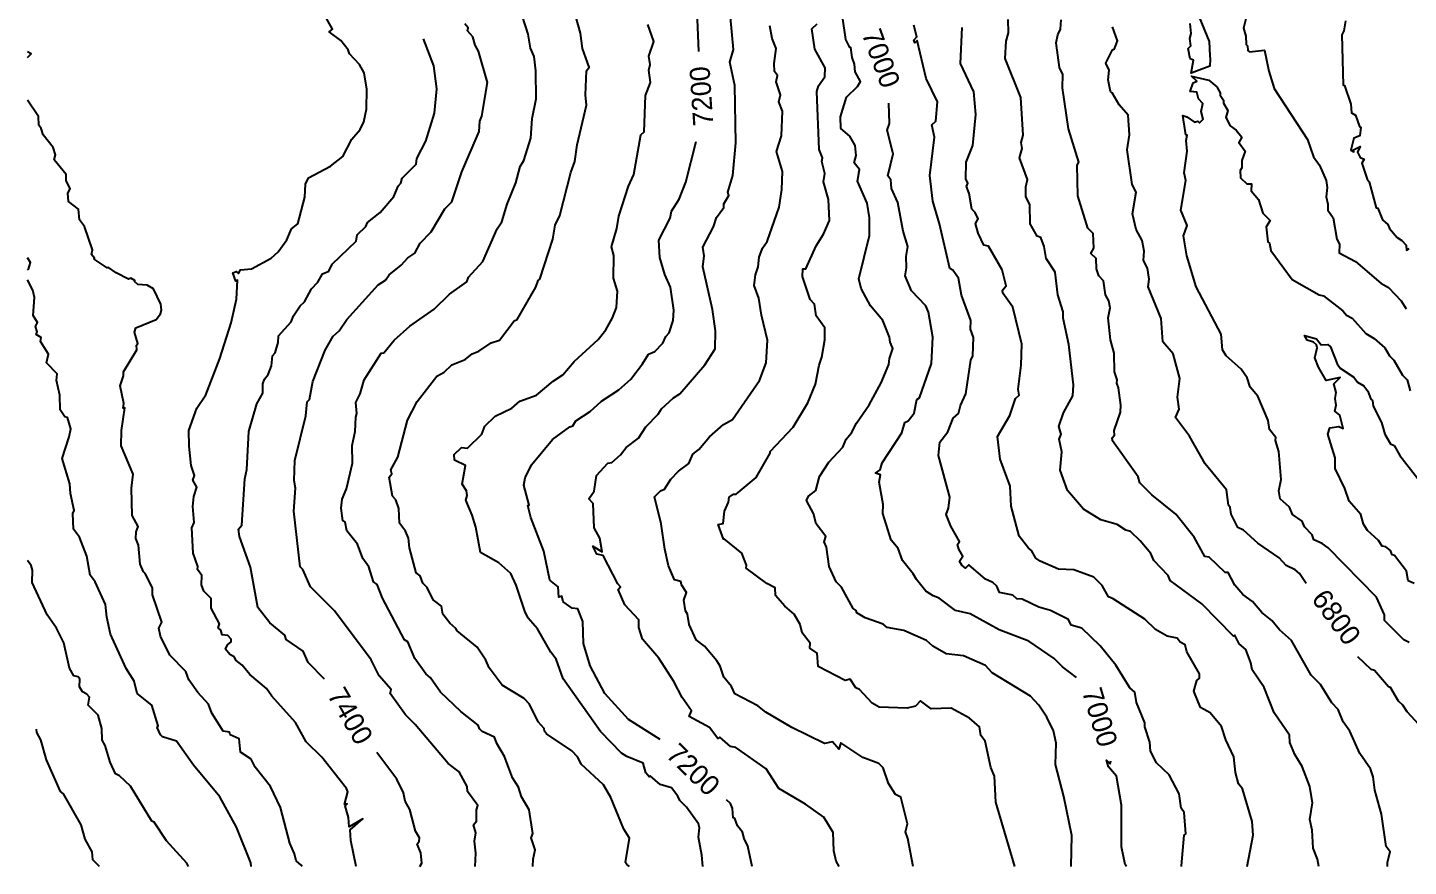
# Model space of a CAD drawing. Extents: x 9339 to 13216, y 3769 to 6935.
# Drawn here: x 9340 to 9863, y 3771 to 4089 of the extents above; entities that cross this region are included whole.
import ezdxf
from ezdxf.enums import TextEntityAlignment as Align

# ---------------------------------------------------------------- set-up
doc = ezdxf.new("R2010")
doc.units = 0
doc.header["$MEASUREMENT"] = 0
for name, color, linetype in [('DTM_SURFACE_CON', 9, 'Continuous'), ('DTM_SURFACE_ICON', 251, 'Continuous'), ('DTM_TEXT_ICON', 251, 'Continuous')]:
    doc.layers.add(name, color=color, linetype=linetype)
doc.styles.add('TMODELF', font='tmodelf')

msp = doc.modelspace()

# ---------------------------------------------------------------- linework, layer by layer
at = {"layer": 'DTM_SURFACE_CON', "linetype": 'Continuous', "flags": 128}
for points, elevation in [([(9464.68, 3770.51), (9462.63, 3780.29), (9462.34, 3784.31), (9467.13, 3788.5), (9462.02, 3785.53), (9461.8, 3789), (9460.51, 3793.46), (9461.24, 3794.2), (9460.23, 3794.01), (9461.45, 3798.72), (9460.95, 3800.08), (9451.64, 3811.9), (9445.67, 3817.78), (9441.62, 3825.1), (9432.63, 3835.07), (9430.61, 3837.94), (9424.36, 3843.26), (9421.39, 3846.79), (9419.16, 3848.53), (9418.46, 3849.96), (9416.81, 3850.84), (9415.07, 3852.81), (9415.94, 3854.57), (9417.28, 3855.6), (9417.27, 3856.66), (9416.03, 3858.09), (9413.86, 3858.36), (9413.34, 3860.05), (9412.35, 3861), (9412.89, 3862.43), (9409.66, 3868.43), (9409.72, 3872.06), (9406.92, 3874.9), (9406.02, 3877.21), (9406.09, 3880.83), (9404.55, 3883.07), (9404.62, 3884.22), (9402.84, 3889.22), (9402.31, 3898.92), (9403.27, 3900.89), (9402.8, 3906.97), (9403.16, 3910.75), (9404.2, 3914.24), (9402.72, 3916.99), (9403.34, 3918.66), (9402.15, 3922.47), (9401.35, 3929.79), (9401.28, 3935.75), (9404.26, 3944.24), (9407.62, 3949.36), (9412.92, 3963.11), (9417.23, 3976.63), (9419.29, 3985.54), (9419.61, 3992.82), (9419.02, 3992.44), (9417.87, 3995.55), (9419.19, 3996.06), (9420, 3995.3), (9420.85, 3996.71), (9425.03, 3997.12), (9432.42, 4001.17), (9435.09, 4003.51), (9438.39, 4008.09), (9440.16, 4012.2), (9442.55, 4014.17), (9445.2, 4024.23), (9445.48, 4029.2), (9446.56, 4031.57), (9454.93, 4036.01), (9459.6, 4039.6), (9462.97, 4046.27), (9466.15, 4049.94), (9467.54, 4052.79), (9468.54, 4057.55), (9468.73, 4065.25), (9467.73, 4071.34), (9465.86, 4074.49), (9462.14, 4078.62), (9461.58, 4080.09), (9458.78, 4083.58), (9454.39, 4086.96), (9455.71, 4087.97), (9452.75, 4093.14)], 2267.71), ([(9531.6, 3770.51), (9531.67, 3773.23), (9532.45, 3776.79), (9530.92, 3781.38), (9531.58, 3782.98), (9530.23, 3791.94), (9527.33, 3796.86), (9526.11, 3800.55), (9523.92, 3804.09), (9520.89, 3812.13), (9517.91, 3817.05), (9517.11, 3819.56), (9512.42, 3821.68), (9511.33, 3822.72), (9510.88, 3824.01), (9504.28, 3829.24), (9496.56, 3836.56), (9492.82, 3841.97), (9491, 3843.48), (9486.88, 3849.36), (9484.26, 3855.63), (9482.92, 3856.37), (9474.66, 3872.24), (9472.66, 3877.34), (9471.21, 3878.4), (9469.44, 3884.05), (9467.19, 3887.27), (9465.16, 3892.72), (9461.16, 3897.75), (9460.48, 3900.98), (9459.54, 3901.53), (9458.9, 3906.36), (9459.37, 3909.7), (9460.93, 3913.69), (9463.22, 3923.44), (9463.19, 3930.13), (9464.26, 3935.35), (9464.47, 3940.82), (9464.92, 3942.16), (9464.58, 3946.4), (9466.14, 3949.65), (9467.66, 3954.96), (9474.14, 3965.14), (9475.15, 3965.21), (9479.11, 3970), (9485.01, 3975.36), (9494.25, 3981.81), (9500.06, 3987.52), (9506.54, 3992.11), (9507.22, 3993.97), (9512.6, 3999.87), (9518.06, 4012.28), (9519.82, 4014.91), (9521.82, 4021.54), (9525.11, 4029.64), (9526.81, 4035.81), (9528.18, 4038.18), (9530.88, 4046.61), (9531.41, 4054.05), (9532.83, 4061.52), (9532.8, 4072.08), (9532.1, 4077.57), (9530.66, 4080.69), (9529.88, 4086.03), (9526.49, 4096.3)], 2231.14), ([(9568.29, 3770.51), (9567.2, 3771.24), (9566.74, 3772.02), (9568.26, 3781.27), (9566.1, 3784.59), (9561.17, 3796.66), (9558.45, 3801.49), (9549.87, 3809.31), (9548.72, 3811.89), (9546.38, 3814.37), (9536.74, 3820.81), (9535.99, 3821.74), (9535.93, 3822.83), (9533.62, 3825.31), (9530.33, 3831.96), (9528.34, 3834.21), (9520.01, 3839.18), (9515.07, 3845.79), (9513.76, 3848.68), (9510.51, 3853.59), (9502.92, 3859.82), (9502.48, 3860.71), (9500.11, 3862.7), (9497.48, 3866.11), (9497.03, 3869.21), (9493.85, 3871.53), (9491.53, 3876.22), (9489.86, 3877.92), (9488.89, 3880.61), (9487.36, 3881.87), (9484.8, 3891.3), (9484.42, 3894.9), (9483.38, 3897.56), (9481.1, 3900.65), (9480.77, 3906.26), (9479.69, 3909.51), (9478.43, 3910.84), (9477.13, 3918.08), (9478.17, 3919.35), (9477.81, 3920.85), (9480.44, 3925.69), (9484.15, 3939.69), (9487.77, 3946.82), (9495.2, 3956.33), (9497.95, 3957.88), (9500.87, 3960.62), (9506, 3962.65), (9508.65, 3964.84), (9511.18, 3965.91), (9515.77, 3969.01), (9518.97, 3970.06), (9524.55, 3977.33), (9525.72, 3977.88), (9532.72, 3990.07), (9533.57, 3992.69), (9534.31, 3993.12), (9539.18, 4008.36), (9540.05, 4013.62), (9541.8, 4017.24), (9546.03, 4033.64), (9547.5, 4037.81), (9548.36, 4044.12), (9551.91, 4059.16), (9551.53, 4063.04), (9552, 4072.2), (9552.93, 4073.53), (9550.4, 4080.63), (9549.67, 4086.38), (9547.96, 4092.8)], 2218.94), ([(9647.68, 3770.51), (9646.6, 3772.47), (9645.65, 3776.4), (9645.41, 3783.32), (9641.87, 3789.11), (9634.95, 3794.12), (9624.81, 3800.08), (9619.99, 3807.47), (9608.57, 3815.56), (9606.47, 3816.02), (9602.5, 3819.45), (9601.78, 3818.95), (9598.61, 3823.16), (9590.9, 3827.4), (9591.72, 3829.55), (9588.18, 3834.52), (9585, 3840.57), (9579.36, 3849.48), (9573.18, 3856.69), (9571.76, 3861.09), (9571.75, 3863.99), (9566.53, 3869.72), (9563.97, 3875.53), (9564.8, 3876.55), (9563.76, 3877.69), (9558.24, 3888.42), (9555.92, 3888.92), (9554.34, 3891.97), (9557.89, 3889.82), (9557.06, 3894.98), (9554.88, 3898.93), (9554.45, 3908.09), (9552.89, 3909.85), (9554.8, 3912.72), (9555.79, 3918.68), (9559.99, 3923.42), (9561.6, 3923.66), (9564.89, 3926.51), (9566.92, 3929.32), (9571.61, 3932.83), (9574.42, 3937.13), (9579.13, 3942.02), (9580.35, 3943.98), (9584.98, 3948.21), (9587.29, 3949.68), (9596.76, 3960.72), (9600.68, 3966.72), (9600.79, 3973.57), (9599.74, 3981.67), (9596.03, 3997.78), (9596.6, 4001.99), (9596.1, 4005.33), (9600.07, 4013.03), (9601.22, 4016.51), (9603.96, 4020.37), (9603.99, 4021.68), (9605.92, 4024.86), (9605.46, 4026.13), (9607.36, 4032.47), (9608.57, 4044.84), (9608.13, 4066.64), (9606.3, 4075.48), (9607.61, 4080.24), (9606.49, 4092.48)], 2182.37), ([(9735.69, 3770.51), (9735.92, 3782.21), (9732.89, 3797.02), (9729.75, 3809.14), (9730, 3817.27), (9728.99, 3821.93), (9726.46, 3827.09), (9723.44, 3831.65), (9720.28, 3835.1), (9705.65, 3843.95), (9703.14, 3846.67), (9694.86, 3850.32), (9688.24, 3851.07), (9683.19, 3853.98), (9680.76, 3856.11), (9672.23, 3859.9), (9665.89, 3861.08), (9664.43, 3862.34), (9657.61, 3864.76), (9654.39, 3866.66), (9654.11, 3867.56), (9652.99, 3868.26), (9648.63, 3876.35), (9646.58, 3878.34), (9643.97, 3884.15), (9642.85, 3891.58), (9642.07, 3893.62), (9642.62, 3895.57), (9639.01, 3900.41), (9638.01, 3904.27), (9635.38, 3909.28), (9636.11, 3910.85), (9638.87, 3912.99), (9640.29, 3918.34), (9643.78, 3923.76), (9649.15, 3929.45), (9650.31, 3932.5), (9652.42, 3934.93), (9654.27, 3938.61), (9659.04, 3945.45), (9663.61, 3953.9), (9666.56, 3960.85), (9666.79, 3963.08), (9668.09, 3966.88), (9667.01, 3969.22), (9666.8, 3971.2), (9664.26, 3977.46), (9659.62, 3983.1), (9656.1, 3989.63), (9655.16, 3993.22), (9659.16, 4009.73), (9659.18, 4016.45), (9658.27, 4022.01), (9654.63, 4030.26), (9655.4, 4034.74), (9653.43, 4037.29), (9654.11, 4040.07), (9653.74, 4043.77), (9651.74, 4047.35), (9648.32, 4050.34), (9648.21, 4054.65), (9650.53, 4062.1), (9654.65, 4066.26), (9655.74, 4068.13), (9653.77, 4071.82), (9653.51, 4074.73), (9652.6, 4077.21), (9652.14, 4081.02), (9651.74, 4081.05), (9650.23, 4084.04), (9648.98, 4092.72)], 2145.79), ([(9784.15, 4092.51), (9787.99, 4083.29), (9788.23, 4077.79), (9788.33, 4076.66), (9788.22, 4073.93), (9781.14, 4071.22), (9782.03, 4076.14), (9780.75, 4076.74), (9779.98, 4080.6), (9781, 4081.65), (9780.65, 4084.34), (9781.06, 4086.33), (9780.7, 4090.04)], 2060.45), ([(9509.72, 3770.51), (9510.01, 3775.56), (9509.52, 3780.07), (9510.01, 3783.25), (9509.14, 3786.22), (9510.24, 3787.7), (9510.24, 3791.92), (9510.78, 3793.55), (9506.83, 3798.95), (9506.7, 3800.86), (9503.68, 3806.42), (9499.54, 3809.56), (9487.06, 3824.31), (9483.39, 3827.99), (9477.51, 3836.03), (9477.91, 3837.57), (9473.39, 3842.81), (9470.29, 3848.8), (9456.4, 3867.35), (9447.32, 3876.46), (9444.41, 3883.06), (9443.44, 3884.03), (9441.08, 3905.22), (9441.64, 3913.93), (9441.13, 3916.86), (9441.37, 3924.36), (9445.56, 3941.3), (9446.06, 3946.6), (9447, 3947.47), (9448.2, 3954.35), (9452.93, 3966.22), (9455.96, 3971.56), (9458.18, 3973.55), (9461.07, 3977.87), (9473, 3990.97), (9475.81, 3992.79), (9477.11, 3994.75), (9481.64, 3998.41), (9484.18, 4001.18), (9486.9, 4003.06), (9488.93, 4006.85), (9493.01, 4011.07), (9498.2, 4019.81), (9500.85, 4022.41), (9504.68, 4033.8), (9511.24, 4049.08), (9511.47, 4053.03), (9512.33, 4054.99), (9514.37, 4067.73), (9510.96, 4079.66), (9509.7, 4081.82), (9508.9, 4084.99), (9506.82, 4087.34), (9507.05, 4088.44), (9505.85, 4089.98)], 2243.33), ([(9596, 3770.51), (9595.7, 3774.76), (9594.38, 3781.63), (9594.79, 3785.07), (9594.34, 3786.69), (9589.8, 3792.95), (9587.26, 3795.48), (9586.56, 3797.18), (9584.12, 3800.25), (9579.92, 3801.62), (9576.1, 3804.86), (9575.76, 3804.51), (9574.39, 3805.93), (9573.38, 3809.67), (9567.28, 3812.13), (9565.27, 3813.47), (9557.23, 3821.7), (9543.11, 3841.59), (9540.51, 3849.06), (9538.47, 3851.68), (9533.36, 3860.56), (9529.89, 3864.66), (9528.51, 3867.24), (9525.35, 3877.12), (9523.25, 3881.54), (9518.69, 3885.66), (9511.78, 3889.55), (9509.96, 3899.18), (9508.64, 3903.7), (9506.23, 3909.31), (9506.72, 3911.08), (9506.44, 3912.88), (9504.78, 3915.45), (9506.08, 3922.49), (9501.95, 3924.5), (9501.75, 3926.69), (9504.54, 3929.35), (9506.84, 3929.04), (9512.28, 3934.33), (9513.43, 3937.38), (9517.33, 3941.18), (9523.59, 3944.22), (9526.74, 3946.94), (9532.97, 3949.11), (9539.29, 3954.45), (9542.97, 3956.88), (9547.25, 3961.88), (9556.33, 3970.27), (9559.29, 3973.94), (9561.8, 3978.46), (9563.31, 3982.46), (9563.75, 3988.62), (9562.2, 3993.59), (9562.28, 4002.16), (9561.36, 4005.43), (9563.38, 4012.33), (9564.21, 4017.02), (9567.82, 4028.38), (9569.94, 4032.87), (9572.55, 4047.83), (9573.82, 4048.97), (9574.36, 4062.74), (9576.16, 4067.72), (9575.59, 4072.43), (9576.1, 4074.53), (9575.58, 4077.75), (9577.42, 4083.3), (9575.18, 4089.67)], 2206.75), ([(9675.74, 3770.51), (9673.75, 3781.05), (9672.84, 3783.62), (9673.58, 3786.59), (9671.05, 3796.72), (9669.02, 3797.77), (9666.36, 3801.97), (9664.4, 3807.93), (9662.69, 3809.5), (9656.7, 3811.75), (9648.36, 3817.35), (9647.53, 3814.95), (9645.23, 3817.77), (9642.18, 3817.12), (9629.83, 3823.18), (9619.86, 3829.01), (9616.83, 3831.38), (9608.14, 3835.97), (9606.95, 3838.77), (9604.02, 3842.28), (9602.59, 3846.41), (9601.37, 3848.5), (9596.65, 3854.06), (9593.5, 3856.41), (9590.91, 3862.21), (9590.27, 3866.12), (9589.53, 3867.45), (9588.78, 3871.44), (9589.81, 3874.41), (9587.97, 3877.25), (9587.74, 3878.57), (9585.31, 3879.19), (9583.08, 3884.44), (9581.58, 3890.81), (9580.23, 3900.4), (9577.78, 3910.59), (9579.95, 3912.92), (9581.51, 3913.55), (9583.96, 3917.32), (9586.86, 3920.37), (9590.75, 3923.32), (9592.24, 3926.82), (9594.52, 3928.57), (9598.61, 3933.33), (9603.83, 3938.11), (9607.34, 3939.94), (9617.54, 3954.74), (9620.02, 3961.37), (9620.5, 3970.04), (9618.27, 3979.53), (9617.31, 3985.95), (9615.54, 3990.77), (9615.94, 3994.78), (9616.96, 3997.79), (9617.43, 4001.47), (9618.71, 4004.88), (9620.45, 4007.43), (9624.93, 4020.48), (9625.99, 4027.11), (9626.21, 4033.92), (9624, 4041.54), (9625.89, 4047.49), (9626.21, 4056.86), (9624.82, 4060.33), (9625.5, 4063), (9623.82, 4068), (9624.4, 4070.4), (9623.23, 4071.89), (9623.04, 4074.92), (9623.81, 4080.59), (9622.35, 4084.34), (9621.48, 4089.23)], 2170.18), ([(9714.33, 3770.51), (9707.05, 3794.82), (9706.55, 3804.78), (9705.23, 3808.02), (9703, 3817.98), (9701.4, 3820.14), (9700.84, 3823.48), (9697.09, 3826.67), (9690.1, 3830.45), (9682.54, 3830.22), (9678.54, 3833.22), (9676.69, 3831.29), (9673.49, 3830.48), (9662.82, 3830.89), (9660.26, 3832.4), (9655.47, 3837.63), (9654.07, 3838.25), (9651.94, 3841.55), (9650.04, 3841.03), (9639.8, 3846.3), (9639.33, 3851.3), (9636.58, 3853.31), (9636.78, 3855.16), (9633.64, 3859.07), (9632.88, 3862.25), (9630.69, 3866.11), (9627.11, 3869.17), (9623.58, 3873.25), (9623.42, 3876.14), (9620.28, 3877.78), (9612.51, 3883.59), (9612.6, 3884.74), (9610.87, 3889.22), (9604.16, 3894.69), (9603.82, 3894.55), (9601.88, 3900.17), (9603.78, 3900.49), (9604.28, 3905.19), (9605.77, 3908.56), (9605.99, 3910.44), (9607.6, 3911.6), (9608.65, 3911.61), (9616.28, 3918), (9621.57, 3927.22), (9621.54, 3927.86), (9630.24, 3937), (9635.89, 3946.25), (9638.7, 3953.37), (9640.08, 3960.49), (9641.2, 3963.6), (9642.32, 3970.13), (9642.25, 3974.69), (9638.94, 3979.25), (9638.34, 3983.72), (9636.7, 3985.4), (9633.82, 3994.19), (9633.96, 3997.02), (9635.08, 3997.13), (9639, 4005.76), (9641.71, 4010.24), (9644.04, 4015.37), (9643.71, 4023.38), (9641.81, 4030.02), (9642.22, 4033.17), (9641.17, 4037.77), (9641.41, 4039.19), (9640.15, 4042.29), (9639.23, 4064.33), (9639.88, 4066.43), (9642.33, 4069.84), (9642.36, 4073.22), (9638.45, 4080.3), (9637.4, 4088.03), (9639.43, 4089.92)], 2157.98), ([(9777.45, 3770.51), (9777.49, 3770.73), (9778.49, 3782.34), (9779.12, 3782.82), (9778.5, 3790.99), (9777.38, 3792.62), (9776.63, 3798.05), (9772.8, 3805.24), (9767.99, 3809.79), (9765.76, 3814.19), (9765.51, 3817.61), (9763.5, 3823.38), (9763.59, 3825), (9760.45, 3832.69), (9759.73, 3836.62), (9757.89, 3838.22), (9752.62, 3846.79), (9746.6, 3854.09), (9739.66, 3860.86), (9735.69, 3862.01), (9734.58, 3864.11), (9727.85, 3867.58), (9723.35, 3868.75), (9717.06, 3871.81), (9715.1, 3871.9), (9713.55, 3873.28), (9708.47, 3874.41), (9707.48, 3876.75), (9705.9, 3878.13), (9703.13, 3879.4), (9696.9, 3884.79), (9695.59, 3883.56), (9694.19, 3884.72), (9693.33, 3886.29), (9694.57, 3888.13), (9693.03, 3890.82), (9692.59, 3892.54), (9693.34, 3893.64), (9689.99, 3899.52), (9688.26, 3903.95), (9689.17, 3906.36), (9689.68, 3910.52), (9685.41, 3926.29), (9685.84, 3931.4), (9688.9, 3935.29), (9690.96, 3940.44), (9692.97, 3942.24), (9693.69, 3945.2), (9695.76, 3949.73), (9697.63, 3962.42), (9698.43, 3964.08), (9698.59, 3971.04), (9697.5, 3974.24), (9697.6, 3977.48), (9694.07, 3987.13), (9692.96, 3993.57), (9690.77, 3996.62), (9689.68, 3997.22), (9685.78, 4014.11), (9683.15, 4022.71), (9682.05, 4032.5), (9683.85, 4047.04), (9682.79, 4051.69), (9684.31, 4053.11), (9685, 4060.42), (9680.66, 4069.29), (9677.27, 4083.68), (9676.39, 4082.71), (9676.06, 4083.82), (9677.12, 4085.06), (9676.06, 4089.47)], 2121.41), ([(9802.33, 3770.51), (9804.67, 3782.3), (9804.18, 3787.52), (9800.53, 3799.92), (9799, 3801.86), (9797.87, 3806.16), (9797.25, 3812.03), (9794.21, 3818.48), (9792.59, 3823.53), (9788.34, 3828.73), (9784.7, 3830.8), (9782.19, 3836.99), (9783.23, 3840.93), (9784.24, 3841.86), (9784.34, 3843.5), (9779.44, 3851.87), (9778.9, 3854.5), (9777.01, 3855.47), (9775.82, 3857.04), (9772.02, 3857.86), (9767.58, 3860.36), (9763.62, 3864.21), (9751.55, 3871.97), (9749.83, 3872.65), (9747.42, 3877.02), (9744.29, 3880.15), (9736.59, 3882.92), (9730.8, 3883.15), (9723.9, 3886.21), (9722.29, 3887.41), (9720.63, 3890.29), (9719.48, 3891.12), (9715.87, 3895.75), (9712.92, 3907.14), (9712.5, 3914.67), (9708.68, 3924.88), (9707.72, 3933.53), (9712.38, 3941.5), (9714.5, 3947.92), (9715.94, 3949.21), (9715.49, 3951.48), (9716.72, 3960.53), (9716.9, 3968.55), (9713.59, 3982.58), (9709.72, 3987.83), (9709.61, 3989.02), (9711.04, 3990.68), (9709.47, 3996.64), (9704.34, 4005.7), (9702.56, 4006.09), (9700.34, 4010.54), (9699.44, 4014.27), (9700.43, 4016.01), (9699.26, 4018.41), (9697.93, 4019.72), (9697, 4025.59), (9695.96, 4028.27), (9696.49, 4029.6), (9695.77, 4031.16), (9695.9, 4037.52), (9698.32, 4043.81), (9699.56, 4055.61), (9698.81, 4064.18), (9693.66, 4074.87), (9694.31, 4088.53)], 2109.22), ([(9829.57, 3770.51), (9828.99, 3773.23), (9827.36, 3777.48), (9827.01, 3784.28), (9826.05, 3788.29), (9827.08, 3794.64), (9826.15, 3800.77), (9823.14, 3808.37), (9820.36, 3812.92), (9818.46, 3817.52), (9818.33, 3820.3), (9812.54, 3828.69), (9808.8, 3838.34), (9804.19, 3845.07), (9803.75, 3847.64), (9801.79, 3852.73), (9799.29, 3854.88), (9797.61, 3858.17), (9797.22, 3857.78), (9785.13, 3870), (9773.12, 3878.95), (9772.42, 3880.78), (9766.94, 3886.46), (9765.82, 3889.09), (9761.85, 3893.91), (9758.17, 3897.48), (9756.41, 3898.05), (9753.05, 3900.15), (9746.88, 3901.96), (9740.3, 3905.92), (9734.2, 3913), (9731.52, 3920.68), (9732.14, 3927.69), (9731.05, 3932.48), (9731.91, 3934.33), (9730.99, 3937.35), (9732.78, 3942.5), (9736.33, 3948.91), (9736.52, 3953.11), (9734.77, 3968.44), (9732.55, 3978.4), (9732.61, 3980.75), (9730.55, 3987.15), (9729.62, 3995.86), (9726.16, 4001), (9725.4, 4005.54), (9724.11, 4008.94), (9722.78, 4009.44), (9720.14, 4014.12), (9720.02, 4021.42), (9718.42, 4024.41), (9718.47, 4028.18), (9719.04, 4030.91), (9716, 4039.19), (9717.02, 4042.64), (9716.73, 4045.03), (9717.46, 4047.78), (9716.58, 4062.07), (9710.68, 4076.78), (9711.04, 4083.45), (9711.89, 4086.6), (9711.76, 4091.63)], 2097.02), ([(9855.58, 3770.51), (9855.58, 3772.11), (9856.54, 3776), (9855.06, 3778.04), (9853.3, 3790.33), (9850.68, 3799.47), (9850.16, 3804.46), (9849.08, 3807.47), (9845.05, 3813.35), (9841.27, 3821.74), (9838.77, 3825.34), (9836.85, 3829.96), (9834.39, 3832.53), (9830.16, 3839.45), (9826.6, 3843.03), (9819.1, 3856.13), (9814.57, 3860.21), (9811.66, 3863.72), (9807.92, 3866.76), (9804.38, 3870.95), (9800.7, 3873.57), (9797.68, 3877.16), (9795.15, 3881.9), (9794.01, 3881.97), (9787.95, 3887.78), (9786.34, 3887.98), (9782.27, 3895.37), (9775.3, 3904.1), (9766.25, 3911.4), (9761.7, 3915.97), (9761.06, 3918.23), (9751.27, 3931.83), (9751.14, 3933.03), (9752.09, 3933.95), (9751.91, 3935.75), (9754.37, 3942.69), (9754.49, 3945.43), (9753.6, 3951.9), (9752.93, 3953.76), (9753.12, 3955.02), (9752.08, 3958), (9751.88, 3965.07), (9750.59, 3970.19), (9749.65, 3978.53), (9750.36, 3982.28), (9749.95, 3984.97), (9748.71, 3987.25), (9747.94, 3992.54), (9746.17, 3994.44), (9745.21, 3997.09), (9745.09, 4001.05), (9743.1, 4002.9), (9744.28, 4004.85), (9743.98, 4010.42), (9741.98, 4012.51), (9738.21, 4024.81), (9737.92, 4036.32), (9738.55, 4037.46), (9734.67, 4050.09), (9732.3, 4065.64), (9732.52, 4070.75), (9731.28, 4073.39), (9729.94, 4082.7), (9730.53, 4085.85), (9731.54, 4087.92), (9731.8, 4091.48)], 2084.83), ([(9839.62, 4091.15), (9839, 4087.36), (9838.24, 4085.8), (9838.7, 4066.76), (9839.26, 4066.57), (9841.62, 4059.48), (9841.95, 4056.23), (9843.44, 4055.33), (9844.93, 4051.03), (9845.43, 4050.76), (9845.08, 4047.48), (9842.78, 4046.64), (9841.62, 4042.04), (9842.83, 4041.41), (9842.45, 4042.08), (9845.18, 4043.42), (9844.18, 4041.35), (9845.19, 4039.27), (9846.75, 4038.7), (9845.79, 4037.11), (9847.87, 4031.02), (9848.6, 4030.1), (9851.3, 4020.25), (9851.92, 4020.08), (9853.7, 4015.69), (9855.64, 4013.88), (9856.29, 4012.42), (9859.23, 4008.97), (9860.97, 4007.87), (9862.6, 4006.03), (9862.7, 4004.17), (9863.73, 4004.79)], 2084.83), ([(9340.12, 4077.15), (9341.48, 4078.64), (9340.12, 4079.35)], 2279.9), ([(9863.75, 3855.4), (9861.67, 3856.43), (9854.36, 3863.76), (9854.38, 3865.86), (9851.34, 3872.6), (9833.1, 3891.27), (9830.72, 3892.94), (9827.66, 3894.27), (9827.02, 3896.2), (9824.13, 3899.2), (9823.25, 3901.44), (9819.56, 3903.97), (9818.44, 3906.77), (9814.81, 3909.83), (9814.3, 3912.95), (9815.22, 3917.15), (9814.31, 3927.87), (9813.08, 3932.04), (9813.17, 3933.14), (9810.78, 3936.19), (9810.3, 3939.63), (9806.41, 3948.73), (9803.54, 3952.16), (9802.3, 3955.7), (9800.03, 3959.05), (9794.45, 3964.13), (9793, 3966.38), (9792.45, 3972.33), (9783.01, 3990.27), (9779.48, 4001.99), (9778.27, 4009.52), (9779.6, 4013.5), (9777.18, 4019.27), (9779.13, 4030.55), (9778.43, 4033.5), (9779.59, 4041.64), (9779.18, 4045.69), (9779.58, 4047.8), (9779.08, 4047.89), (9778.02, 4055.19), (9779.42, 4054.76), (9782.37, 4052.69), (9783.7, 4053), (9784.24, 4052.46), (9785.7, 4053.82), (9784.91, 4056.72), (9785.55, 4059.76), (9783.94, 4061.58), (9783.24, 4064.11), (9780.73, 4064.35), (9781.91, 4067.65), (9783.21, 4068.28), (9781.28, 4070.16), (9787.77, 4068.56), (9790.8, 4066.02), (9792.08, 4063.79), (9792.08, 4062.96), (9793.43, 4061), (9793.43, 4059.84), (9795, 4057.11), (9794.31, 4054.44), (9795.95, 4051.35), (9798.15, 4049.69), (9800.27, 4046.97), (9799.19, 4044.99), (9801.63, 4041.67), (9800.35, 4038.13), (9800.33, 4035.36), (9799.67, 4034.38), (9799.85, 4031.53), (9802.25, 4029.33), (9803.93, 4029.3), (9803.88, 4026.64), (9806.59, 4023.37), (9808.3, 4018.17), (9811.1, 4015.44), (9809.49, 4013.01), (9810.18, 4007.3), (9810.75, 4006.76), (9811.29, 4004.08), (9819.4, 3993.08), (9829.65, 3987.25), (9831.3, 3986.86), (9838.63, 3981.13), (9840.02, 3979.51), (9842.16, 3978.41), (9847.38, 3972.59), (9850.47, 3970.63), (9854.57, 3967.07), (9856.27, 3964.12), (9857.89, 3962.41), (9861.17, 3956.77), (9863.03, 3954.94), (9864.15, 3950.87)], 2060.45), ([(9444.19, 3770.51), (9443.86, 3770.92), (9441.89, 3772.59), (9441.3, 3775.24), (9439.52, 3779.28), (9436.03, 3792.87), (9432.22, 3800.86), (9426.41, 3808.08), (9424.81, 3811.14), (9420.82, 3813.76), (9420.29, 3818.83), (9416.93, 3820.33), (9416.67, 3821.45), (9414.28, 3821.78), (9409.9, 3828.64), (9408.71, 3831.99), (9404.69, 3836.38), (9401.19, 3841.18), (9400.12, 3844.38), (9394.05, 3850.63), (9390.48, 3857.76), (9389.81, 3860.83), (9391.03, 3863.15), (9387.43, 3873.5), (9387.48, 3876.1), (9384.73, 3881.62), (9384.01, 3882.18), (9382.73, 3885.1), (9382.18, 3892.25), (9381.19, 3894.84), (9381.27, 3897.32), (9382.06, 3899.42), (9379.77, 3903.53), (9379.55, 3913.85), (9380.09, 3919.18), (9375.62, 3929.97), (9375.76, 3935.79), (9376.93, 3944.35), (9376.37, 3944.26), (9376.65, 3946.06), (9375.23, 3952.74), (9376.52, 3956.56), (9376.46, 3958.07), (9381.54, 3966.35), (9381.42, 3968.18), (9381.91, 3968.8), (9380.65, 3973.11), (9381.13, 3974.75), (9388.87, 3977.86), (9390.46, 3980.01), (9390.88, 3981.41), (9390.66, 3983.62), (9387.78, 3989.47), (9385.44, 3990.93), (9381.86, 3991.15), (9380.69, 3992.28), (9380.8, 3992.65), (9379.23, 3993.57), (9378.36, 3993.19), (9373.69, 3995.53), (9370.73, 3997.6), (9370.25, 3997.4), (9365.3, 4000.74), (9365.48, 4001.17), (9364.36, 4002.52), (9364.73, 4004.26), (9361.62, 4013.06), (9359.8, 4015.69), (9359.35, 4019.67), (9355.6, 4022.56), (9355.35, 4025.79), (9356.3, 4027.44), (9354.73, 4030.52), (9354.7, 4032.8), (9350.21, 4038.42), (9350.72, 4040.23), (9349.79, 4043.07), (9346.01, 4047.88), (9345.29, 4050.3), (9344.42, 4051.52), (9344.25, 4054.85), (9340.12, 4061.02)], 2279.9), ([(9340.12, 3996.74), (9340.43, 3996.97), (9341.18, 3999.42), (9340.12, 4001.25)], 2292.1), ([(9424.81, 3770.51), (9424.76, 3771.81), (9419.23, 3785.32), (9412.92, 3796.94), (9403.04, 3808.83), (9396.54, 3818.04), (9391.28, 3819.63), (9390.48, 3820.35), (9389.19, 3823.23), (9389.65, 3823.82), (9387.25, 3831.62), (9381.67, 3836.09), (9380.47, 3840.69), (9377.43, 3845.6), (9371.54, 3858.54), (9370.15, 3864.97), (9369.68, 3869.77), (9365.67, 3878.45), (9363.82, 3880.94), (9362.54, 3888.17), (9359.73, 3895.29), (9357.54, 3898.41), (9357.27, 3904.34), (9357.77, 3905.44), (9356.32, 3911.92), (9356.16, 3915.53), (9353.19, 3925.15), (9355.91, 3933.35), (9356.44, 3936.45), (9355.22, 3940.67), (9354.28, 3940.97), (9352.48, 3943.6), (9352.33, 3949.23), (9351.09, 3954.79), (9351.35, 3957.2), (9347.31, 3961.44), (9348.01, 3964.67), (9344.96, 3969.54), (9345.27, 3971.08), (9343.39, 3972.16), (9343.7, 3973.13), (9343.15, 3975.23), (9343.89, 3976.69), (9342.25, 3979.42), (9342.67, 3986.16), (9342.08, 3988.92), (9340.12, 3992.95)], 2292.1), ([(9865.64, 3877.71), (9863.34, 3878.79), (9862.69, 3882.46), (9858.19, 3888.34), (9857.26, 3888.58), (9856.64, 3890.29), (9854.89, 3891.63), (9853.48, 3891.98), (9852.16, 3894.11), (9847.92, 3897.82), (9846.48, 3900.23), (9845.4, 3903.96), (9840.96, 3909), (9839.33, 3913.8), (9835.69, 3921.43), (9835.67, 3925.42), (9832.97, 3934.38), (9833.66, 3936.81), (9837.08, 3937.34), (9838.7, 3936.48), (9837.49, 3941.56), (9835.56, 3943.07), (9836.06, 3945.41), (9835.73, 3947.85), (9836.13, 3950.22), (9835.16, 3953.49), (9837.62, 3955.85), (9832.25, 3954.77), (9829.37, 3959.79), (9828.01, 3963.32), (9828.89, 3967.08), (9828.65, 3968.3), (9827.48, 3969.24), (9825.15, 3970.02), (9824.13, 3971.85), (9828.61, 3970.57), (9830.36, 3968.27), (9832.86, 3968.36), (9833.99, 3967.55), (9836.47, 3961.11), (9837.57, 3959.45), (9842.75, 3955.99), (9844.15, 3954.12), (9846.62, 3952.67), (9848.05, 3950.72), (9849.17, 3947.64), (9849.85, 3947.15), (9850.13, 3944.99), (9853.2, 3938.79), (9854.49, 3934.33), (9856.71, 3930.67), (9858.02, 3930.15), (9860.25, 3926.28), (9866.96, 3917.67)], 2048.26), ([(9401.1, 3770.51), (9400.51, 3771.77), (9392.75, 3780.24), (9388.12, 3787.28), (9387.24, 3787.65), (9379.07, 3800.89), (9374.91, 3804.81), (9373.47, 3805.55), (9371.41, 3810.08), (9369.57, 3816.33), (9368.44, 3818.43), (9368.31, 3822.77), (9366.83, 3827.9), (9363.09, 3831.7), (9363.57, 3834.67), (9362.6, 3835.86), (9360.98, 3836.75), (9359.77, 3838.59), (9359.85, 3841.45), (9359.26, 3842.44), (9357.7, 3842.7), (9356, 3845.62), (9353.82, 3855.31), (9351.02, 3860.85), (9347.5, 3865.86), (9341.82, 3878.18), (9341.94, 3882.79), (9341.48, 3884.61), (9340.12, 3886.49)], 2304.29)]:
    msp.add_lwpolyline(points, dxfattribs=dict(at, elevation=elevation))
at = {"layer": 'DTM_SURFACE_ICON', "linetype": 'Continuous', "flags": 128}
for points, elevation in [([(9802.28, 4093.4), (9800.99, 4088.36), (9801.79, 4085.31), (9801.99, 4082.07), (9802.53, 4081.57), (9802.6, 4079.91), (9803.29, 4079.39), (9808.87, 4079.94), (9810.61, 4072), (9812.64, 4065.42), (9825.16, 4046.13), (9827.44, 4039.5), (9829.81, 4036.41), (9832.23, 4030.53), (9832.66, 4027.93), (9832.29, 4024.34), (9832.95, 4021.55), (9832.9, 4019.31), (9834.95, 4016.43), (9836.35, 4008.32), (9837.32, 4006.42), (9837.21, 4003.14), (9843.46, 3999.79), (9853.07, 3991.6), (9855.93, 3989.95), (9860.76, 3984.96), (9862.6, 3981.85)], 2072.64), ([(9594.5, 4079.5), (9593.97, 4091.71)], 2194.56), ([(9824.69, 3877.71), (9822.16, 3881.58), (9820.54, 3882.95), (9817.12, 3884.65), (9814.47, 3887.47), (9806.37, 3893.02), (9800.94, 3898.01), (9798.82, 3899.06), (9796.22, 3904.03), (9795.9, 3906.58), (9795.31, 3907.52), (9794.53, 3913.29), (9786.38, 3923.15), (9780.54, 3933.61), (9775.18, 3940.68), (9776.6, 3943.86), (9775.9, 3948.38), (9776.88, 3955.46), (9774.33, 3964.84), (9770.43, 3969.42), (9769.75, 3978.3), (9764.77, 3990.19), (9765.17, 3993.13), (9764.54, 3997.34), (9763.07, 4000.25), (9763.31, 4003.81), (9762.5, 4007.8), (9760.25, 4011.96), (9758.86, 4017.92), (9760.26, 4026.15), (9758.74, 4029.03), (9756.81, 4042.24), (9757.78, 4047.83), (9757.25, 4055.3), (9753.84, 4059.27), (9751.17, 4063.86), (9750.53, 4064.26), (9749.71, 4068.72), (9750, 4072.4), (9748.76, 4075.11), (9751.26, 4080.14), (9752.03, 4080.48), (9753.23, 4083.57), (9751.25, 4088.81)], 2072.64), ([(9452.61, 3841.54), (9446.45, 3847.86), (9444.53, 3852.08), (9438.16, 3856.54), (9437.55, 3858.14), (9431.9, 3862.86), (9427.43, 3868.61), (9424.66, 3883.93), (9420.49, 3895.55), (9419.99, 3898.41), (9421.37, 3899.89), (9422.39, 3917.5), (9423.19, 3920.98), (9423.97, 3935.43), (9426.95, 3945.85), (9429.26, 3949.98), (9429.25, 3953.44), (9429.86, 3955.23), (9431.34, 3957.01), (9432.53, 3960.3), (9432.9, 3964.04), (9433.97, 3965.28), (9435.13, 3969.1), (9435.15, 3971.64), (9440.06, 3976.93), (9440.84, 3979.26), (9443.43, 3983.1), (9445.1, 3984.51), (9447.76, 3989.43), (9450.09, 3992), (9451.87, 3995.18), (9454.29, 3996.21), (9455.58, 3998.84), (9464.59, 4007.56), (9465.04, 4009.93), (9468.37, 4013.09), (9469, 4014.7), (9473.77, 4018.37), (9478.88, 4024.52), (9480.54, 4028.35), (9481.62, 4029.59), (9482.05, 4031.43), (9487.43, 4036.79), (9487.61, 4038.94), (9491.02, 4045.49), (9494.29, 4056.06), (9495.18, 4065.3), (9494.11, 4074.01), (9490.19, 4084.25)], 2255.52), ([(9737.6, 3842.18), (9732.38, 3846.18), (9729.22, 3849.33), (9719.63, 3855.95), (9708.34, 3860.26), (9697.31, 3866.22), (9691.83, 3867.58), (9685.65, 3872.2), (9683.29, 3873.03), (9680.57, 3874.87), (9676.99, 3879.28), (9675.79, 3881.46), (9671.66, 3886.45), (9670.09, 3891.08), (9667.39, 3894.15), (9664.32, 3904.27), (9664.34, 3907.78), (9662.88, 3916.17), (9663.35, 3918.98), (9661.44, 3919.62), (9663.26, 3920.92), (9664.05, 3923.47), (9671.43, 3934.91), (9672.56, 3938.78), (9673.91, 3939.47), (9676.08, 3942.31), (9677.16, 3947.47), (9678.1, 3948.18), (9682.68, 3961.14), (9683.22, 3971.17), (9681.54, 3980.61), (9680.54, 3983.1), (9675.13, 3988.75), (9672.69, 3994.43), (9673.22, 3997.48), (9673.11, 4001.69), (9673.76, 4005.58), (9671.91, 4011.39), (9669.96, 4022.16), (9667.6, 4027.54), (9667.29, 4030.76), (9666.19, 4032.34), (9668.22, 4040.66), (9665.94, 4049.66), (9666.84, 4052.19), (9666.59, 4059.88)], 2133.6), ([(9579.85, 3818.68), (9567.87, 3826.25), (9558.92, 3836.12), (9553.35, 3846.53), (9550.85, 3854.99), (9550.59, 3863.35), (9548.67, 3868.14), (9546.47, 3868.38), (9543.05, 3870.82), (9542.64, 3872.97), (9541.48, 3872.58), (9541.19, 3876.5), (9538.09, 3878.99), (9535.78, 3890.03), (9530.85, 3902.84), (9529.76, 3907.31), (9530.25, 3907.5), (9528.23, 3915.06), (9528.71, 3917.81), (9531.16, 3922.8), (9539.06, 3932.35), (9545.6, 3937.2), (9546.81, 3937.5), (9547.84, 3939.49), (9553.39, 3942.99), (9557.62, 3946.86), (9564.26, 3951.25), (9568.7, 3955.3), (9573.17, 3961.01), (9575.48, 3964.76), (9577.85, 3965.7), (9580.85, 3968.95), (9582, 3971.45), (9583.3, 3972.8), (9584.78, 3977.48), (9585.06, 3981.35), (9583.77, 3990.06), (9581.61, 3994.98), (9579.71, 4001.42), (9579.35, 4007.88), (9583.65, 4016.33), (9584.14, 4018.89), (9587.11, 4023.44), (9589.55, 4029.87), (9593.51, 4045.33)], 2194.56), ([(9880.83, 3770.51), (9880.88, 3771.38), (9879.69, 3774.02), (9879.16, 3785.71), (9878.23, 3790.74), (9877.79, 3799.79), (9874.85, 3813.74), (9871.36, 3820.81), (9868.94, 3822.69), (9863, 3829.07), (9861.34, 3831.66), (9859.66, 3833.19), (9856.64, 3838.28), (9855.91, 3838.56), (9850.62, 3844.77), (9849.37, 3845.21), (9844.35, 3849.92)], 2072.64), ([(9367.31, 3770.51), (9364.82, 3772.95), (9364.56, 3776.03), (9361.88, 3780.77), (9360.42, 3786.22), (9353.77, 3798.08), (9352.53, 3798.91), (9347.28, 3810.92), (9345.13, 3818.5), (9343.65, 3821.26), (9343.48, 3822.56)], 2316.48), ([(9488.73, 3770.51), (9489.55, 3771.68), (9489.18, 3775.63), (9487.8, 3778.99), (9488.57, 3780.11), (9488.7, 3781.4), (9487.16, 3783.92), (9485, 3792.08), (9483.24, 3795.2), (9482.57, 3798.34), (9480.07, 3803.52), (9472.44, 3813.68)], 2255.52), ([(9756.6, 3770.51), (9756.1, 3771.17), (9754.75, 3777.88), (9754.74, 3793.7), (9752.79, 3804.76), (9749.75, 3808.21), (9749.05, 3810.73), (9750.41, 3809.39), (9750.68, 3810.56)], 2133.6), ([(9614.74, 3770.51), (9613.14, 3778.22), (9611.66, 3781.13), (9611.13, 3783.48), (9609.13, 3785.88), (9608.18, 3788.63), (9607.5, 3788.96), (9607.26, 3792.52), (9606.58, 3794.34), (9605.07, 3795.8)], 2194.56)]:
    msp.add_lwpolyline(points, dxfattribs=dict(at, elevation=elevation))

# ---------------------------------------------------------------- texts
at = {"layer": 'DTM_TEXT_ICON', "linetype": 'Continuous', "style": 'TMODELF'}
for s, rotation, p in [('7000', 289.9774, (9663.61, 4076.9, 2133.6)), ('7200', 93.771, (9595.49, 4062.51, 2194.56)), ('6800', 306.2208, (9836.18, 3865.03, 2072.64)), ('7400', 299.8867, (9462.47, 3827.58, 2255.52)), ('7000', 286.5807, (9746.55, 3827.09, 2133.6)), ('7200', 316.0196, (9592.46, 3807.24, 2194.56))]:
    msp.add_text(s, height=7.62, rotation=rotation, dxfattribs=at).set_placement(p, align=Align.MIDDLE_CENTER)

doc.saveas('drawing.dxf')
